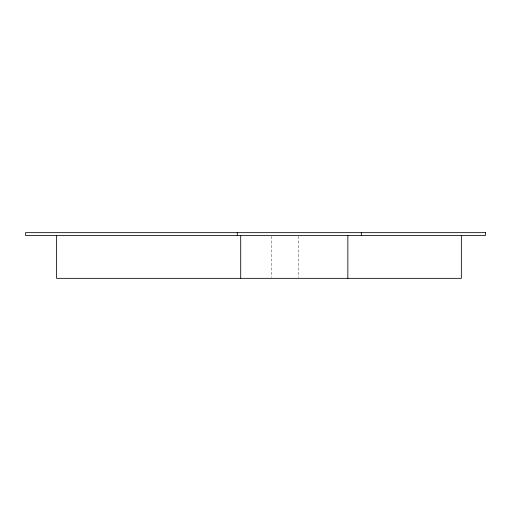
<?xml version="1.0" encoding="UTF-8"?>
<svg xmlns="http://www.w3.org/2000/svg" width="511" height="511" viewBox="0 0 511 511"><rect width="100%" height="100%" fill="white"/><g stroke="black" fill="none" stroke-linecap="round" stroke-linejoin="round"><path stroke-width="0.38" stroke-dasharray="2.56 1.92" d="M298.603 236.293L298.603 277.55M271.462 236.293L271.462 277.55"/><path stroke-width="0.77" d="M461.35 235.494L461.35 278.342L56.561 278.342L56.561 235.494M361.322 232.658L361.322 235.494M347.857 235.494L347.857 278.342M240.707 235.494L240.707 278.342M237.276 232.658L237.276 235.494M485.45 232.658L25.55 232.658L25.55 235.494L485.45 235.494L485.45 232.658"/></g></svg>
